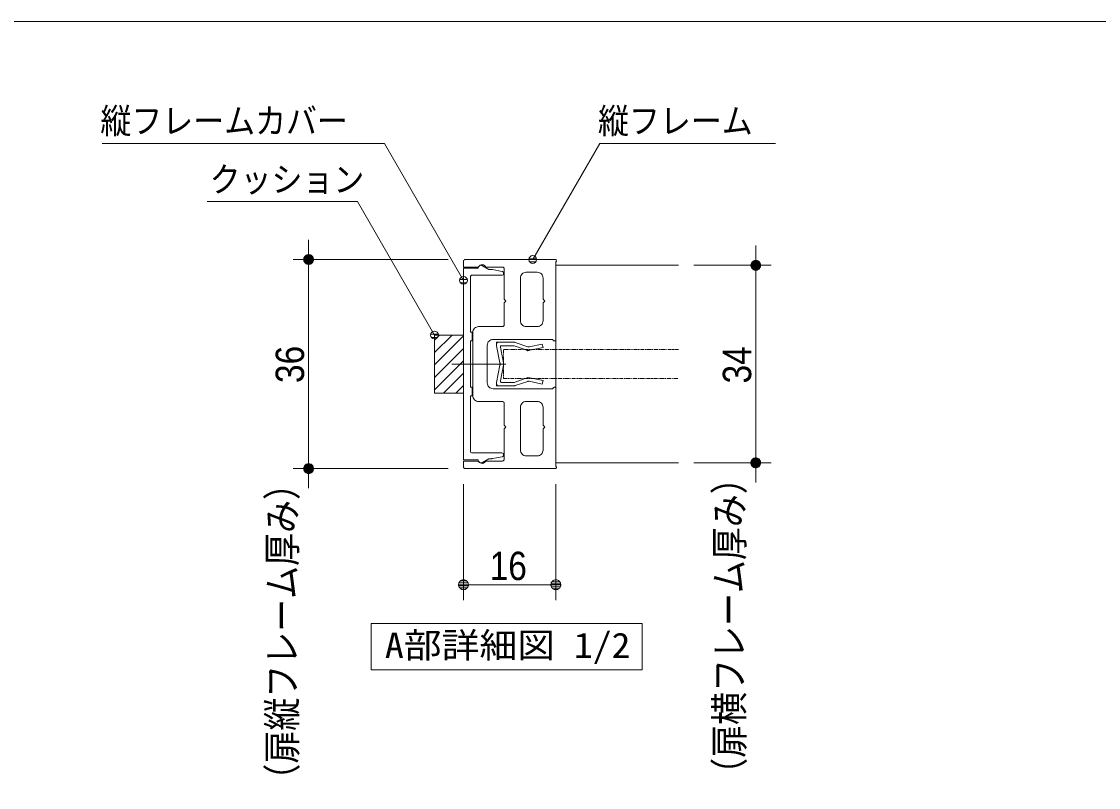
# Model space of a CAD drawing. Units: millimetres, scale not verified. Extents: x -6062 to 6062, y -3045 to 3045.
# Drawn here: x -4858 to -3467, y 1781 to 2770 of the extents above; entities that cross this region are included whole.
import ezdxf
from ezdxf.enums import TextEntityAlignment as Align

# ---------------------------------------------------------------- set-up
doc = ezdxf.new("R2010")
doc.units = ezdxf.units.MM
doc.header["$LTSCALE"] = 20
doc.linetypes.add('DOUBLE_CHAIN1', pattern=[8.8, 5, -1, 0.6, -0.6, 0.6, -1])
for name, color, linetype, lineweight in [('0-0_2寸法-1', 7, 'Continuous', 9), ('0-1_0', 7, 'Continuous', 9), ('0-2_2寸法-2', 7, 'Continuous', 9), ('0-3_2寸法-3', 7, 'Continuous', 9), ('0-4_1図面枠', 7, 'Continuous', 9), ('0-5_3一般', 7, 'Continuous', 9)]:
    doc.layers.add(name, color=color, linetype=linetype, lineweight=lineweight)
doc.styles.add('ＭＳ ゴシック', font='')
doc.styles.add('ＭＳ Ｐゴシック', font='')
doc.styles.get('ＭＳ ゴシック').set_extended_font_data('MS Gothic')
doc.styles.get('ＭＳ Ｐゴシック').set_extended_font_data('MS PGothic')

# ---------------------------------------------------------------- blocks, each defined once
blk = doc.blocks.new('_Dot')
at = {"layer": '0-1_0'}
for p, q in [((-10, 0), (-20, 0)), ((9.78, 2), (-9.78, 2)), ((7.99, 6), (-7.99, 6)), ((9.16, -3.98), (-9.16, -3.98)), ((6, -7.98), (-6, -7.98))]:
    blk.add_line(p, q, dxfattribs=at)
for points in [[(10, 0), (9.92, 1.25), (9.69, 2.49), (9.3, 3.68), (8.76, 4.82), (8.09, 5.88), (7.29, 6.85), (6.37, 7.71), (5.36, 8.44), (4.26, 9.05), (3.09, 9.51), (1.87, 9.82), (0.63, 9.98), (-0.63, 9.98), (-1.87, 9.82), (-3.09, 9.51), (-4.26, 9.05), (-5.36, 8.44), (-6.37, 7.71), (-7.29, 6.85), (-8.09, 5.88), (-8.76, 4.82), (-9.3, 3.68), (-9.69, 2.49), (-9.92, 1.25), (-10, 0), (0, 0)], [(-10, 0), (-9.92, -1.25), (-9.69, -2.49), (-9.3, -3.68), (-8.76, -4.82), (-8.09, -5.88), (-7.29, -6.85), (-6.37, -7.71), (-5.36, -8.44), (-4.26, -9.05), (-3.09, -9.51), (-1.87, -9.82), (-0.63, -9.98), (0.63, -9.98), (1.87, -9.82), (3.09, -9.51), (4.26, -9.05), (5.36, -8.44), (6.37, -7.71), (7.29, -6.85), (8.09, -5.88), (8.76, -4.82), (9.3, -3.68), (9.69, -2.49), (9.92, -1.25), (10, 0), (0, 0)]]:
    blk.add_lwpolyline(points, close=True, dxfattribs=at)
blk = doc.blocks.new('グループ-111')
at = {"layer": '0-5_3一般'}
for p, q in [((-49145, 47071.9), (-49145, 47116.9)), ((-49100, 47116.9), (-49145, 47116.9)), ((-49145, 47026.9), (-49145, 47071.9)), ((-49145, 47026.9), (-49057.6, 46582.4)), ((-49100, 47116.9), (-48684.9, 47116.9)), ((-49018.8, 47026.9), (-48695, 47026.9)), ((-48380.7, 46920.9), (-48695, 47026.9)), ((-48665.7, 47112.5), (-48342.2, 47002.3)), ((-49048.2, 46991.3), (-48967.6, 46582.4)), ((-48380.7, 46920.9), (-48335, 46899.4)), ((-48342.2, 47002.3), (-48324, 46993.7)), ((-48285.6, 46909.8), (-48335, 46899.4)), ((-48304.2, 46997.9), (-48324, 46993.7)), ((-49145, 46081.9), (-49057.6, 46526.3)), ((-49048.2, 46117.5), (-48967.6, 46526.3)), ((-48695, 46081.9), (-48380.7, 46187.8)), ((-48380.7, 46187.8), (-48335, 46209.4)), ((-48285.6, 46198.9), (-48335, 46209.4)), ((-49145, 46036.9), (-49145, 46081.9)), ((-49145, 46036.9), (-49145, 45991.9)), ((-49100, 45991.9), (-49145, 45991.9)), ((-48684.9, 45991.9), (-49100, 45991.9)), ((-49018.8, 46081.9), (-48695, 46081.9)), ((-48342.2, 46106.4), (-48665.7, 45996.2)), ((-48342.2, 46106.4), (-48324, 46115)), ((-48304.2, 46110.8), (-48324, 46115))]:
    blk.add_line(p, q, dxfattribs=at)
for points in [[(-48304.2, 46997.9), (-47963.6, 47069.9), (-47945, 46981.9), (-48285.6, 46909.8)], [(-48285.6, 46198.9), (-47945, 46126.9), (-47963.6, 46038.8), (-48304.2, 46110.8)]]:
    blk.add_lwpolyline(points, dxfattribs=at)
at = {"layer": '0-5_3一般', "linetype": 'DOUBLE_CHAIN1'}
blk.add_lwpolyline([(-44450, 46929.4), (-48965, 46929.4), (-48965, 46179.4), (-44450, 46179.4)], dxfattribs=at)
at = {"layer": '0-5_3一般'}
for centre, radius, start, end in [((-49100, 47071.9), 45, 135, 180), ((-49100, 47071.9), 45, 90, 135), ((-49018.8, 46996.9), 30, 140.3825, 190.76501), ((-49018.8, 46996.9), 30, 90, 140.3825), ((-48684.9, 47071.9), 45, 77.36114, 90), ((-48684.9, 47071.9), 45, 64.72228, 77.36114), ((-48316.6, 47056.6), 150, 244.72228, 263.33323), ((-48316.6, 47056.6), 60, 244.72228, 263.33323), ((-48316.6, 47056.6), 150, 263.33323, 281.94418), ((-48316.6, 47056.6), 60, 263.33323, 281.94418), ((-49205, 46554.4), 150, 5.3825, 10.76501), ((-49205, 46554.4), 150, 349.23499, 354.6175), ((-49205, 46554.4), 150, 0, 5.3825), ((-49205, 46554.4), 150, 354.6175, 0), ((-49115, 46554.4), 150, 5.3825, 10.76501), ((-49115, 46554.4), 150, 349.23499, 354.6175), ((-49115, 46554.4), 150, 0, 5.3825), ((-49115, 46554.4), 150, 354.6175, 0), ((-48316.6, 46052.1), 150, 96.66677, 115.27772), ((-48316.6, 46052.1), 150, 78.05582, 96.66677), ((-49100, 46036.9), 45, 180, 225), ((-49100, 46036.9), 45, 225, 270), ((-49018.8, 46111.9), 30, 169.23499, 219.6175), ((-49018.8, 46111.9), 30, 219.6175, 270), ((-48684.9, 46036.9), 45, 270, 282.63886), ((-48684.9, 46036.9), 45, 282.63886, 295.27772), ((-48316.6, 46052.1), 60, 96.66677, 115.27772), ((-48316.6, 46052.1), 60, 78.05582, 96.66677)]:
    blk.add_arc(centre, radius, start, end, dxfattribs=at)
blk = doc.blocks.new('グループ-112')
at = {"layer": '0-5_3一般'}
for p, q in [((-49001.2, 48946.6), (-49250.4, 48996.4)), ((-49820, 47379.4), (-49820, 48804.4)), ((-49775, 48849.4), (-49010, 48849.4)), ((-48965, 48894.4), (-48965, 48902.5)), ((-49820, 45954.4), (-49820, 47154.4)), ((-49402.7, 46554.4), (-50302.7, 46554.4)), ((-49820, 44304.4), (-49820, 45729.4)), ((-49010, 44259.4), (-49775, 44259.4)), ((-49250.4, 44112.3), (-49001.2, 44162.1)), ((-48965, 44206.2), (-48965, 44214.4))]:
    blk.add_line(p, q, dxfattribs=at)
for points in [[(-49625, 49029.4), (-50000, 49029.4), (-50000, 44079.4), (-49625, 44079.4)], [(-49279.9, 48999.4), (-49348, 48999.4), (-49512.5, 49094.3)], [(-49820, 47154.4), (-49775, 47154.4), (-49775, 47379.4), (-49820, 47379.4)], [(-49820, 45729.4), (-49775, 45729.4), (-49775, 45954.4), (-49820, 45954.4)], [(-49512.5, 44014.4), (-49348, 44109.4), (-49279.9, 44109.4)]]:
    blk.add_lwpolyline(points, dxfattribs=at)
for centre, radius, start, end in [((-49550, 49029.4), 75, 120, 180), ((-49550, 49029.4), 75, 60, 120), ((-49279.9, 48849.4), 150, 84.34503, 90), ((-49279.9, 48849.4), 150, 78.69007, 84.34503), ((-49775, 48804.4), 45, 135, 180), ((-49775, 48804.4), 45, 90, 135), ((-49010, 48894.4), 45, 270, 315), ((-49010, 48902.5), 45, 39.34503, 78.69007), ((-49010, 48894.4), 45, 315, 0), ((-49010, 48902.5), 45, 0, 39.34503), ((-49775, 44304.4), 45, 180, 225), ((-49775, 44304.4), 45, 225, 270), ((-49010, 44214.4), 45, 45, 90), ((-49010, 44214.4), 45, 0, 45), ((-49550, 44079.4), 75, 180, 240), ((-49550, 44079.4), 75, 240, 300), ((-49279.9, 44259.4), 150, 270, 275.65497), ((-49279.9, 44259.4), 150, 275.65497, 281.30993), ((-49010, 44206.2), 45, 281.30993, 320.65497), ((-49010, 44206.2), 45, 320.65497, 0)]:
    blk.add_arc(centre, radius, start, end, dxfattribs=at)
blk = doc.blocks.new('グループ-113')
at = {"layer": '0-5_3一般'}
for p, q in [((-47630, 49254.4), (-49955, 49254.4)), ((-50000, 49059.4), (-50000, 49209.4)), ((-49632.2, 49059.4), (-50000, 49059.4)), ((-48995, 49059.4), (-49425.1, 49059.4)), ((-48950, 49014.4), (-48950, 48226.9)), ((-47615, 47184.4), (-47615, 49194.4)), ((-47600, 49220.3), (-47600, 49224.4)), ((-48530, 48774.4), (-48530, 47671.9)), ((-48380, 48924.4), (-48095, 48924.4)), ((-47945, 48774.4), (-47945, 48226.9)), ((-48905, 48181.9), (-48950, 48226.9)), ((-48950, 48136.9), (-48905, 48181.9)), ((-48950, 48136.9), (-48950, 47566.9)), ((-47900, 48181.9), (-47945, 48226.9)), ((-47945, 48136.9), (-47900, 48181.9)), ((-47945, 48136.9), (-47945, 47671.9)), ((-49760, 47371.9), (-49760, 45736.9)), ((-49610, 47521.9), (-48995, 47521.9)), ((-48380, 47521.9), (-48095, 47521.9)), ((-49385, 47041.9), (-49385, 46066.9)), ((-47660, 47154.4), (-47645, 47154.4)), ((-48905, 46554.4), (-50071.1, 46554.4)), ((-49235, 45916.9), (-47690, 45916.9)), ((-47690, 45916.9), (-47690, 45924.4)), ((-47660, 45954.4), (-47645, 45954.4)), ((-47615, 45924.4), (-47615, 43914.4)), ((-49610, 45586.9), (-48995, 45586.9)), ((-48950, 44971.9), (-48950, 45541.9)), ((-48530, 44334.4), (-48530, 45436.9)), ((-48380, 45586.9), (-48095, 45586.9)), ((-47945, 44971.9), (-47945, 45436.9)), ((-48905, 44926.9), (-48950, 44971.9)), ((-48950, 44881.9), (-48905, 44926.9)), ((-48950, 44094.4), (-48950, 44881.9)), ((-47900, 44926.9), (-47945, 44971.9)), ((-47945, 44881.9), (-47900, 44926.9)), ((-47945, 44334.4), (-47945, 44881.9)), ((-49632.2, 44049.4), (-50000, 44049.4)), ((-50000, 44049.4), (-50000, 43899.4)), ((-48995, 44049.4), (-49425.1, 44049.4)), ((-48380, 44184.4), (-48095, 44184.4)), ((-47630, 43854.4), (-49955, 43854.4)), ((-47600, 43888.4), (-47600, 43884.4))]:
    blk.add_line(p, q, dxfattribs=at)
blk.add_lwpolyline([(-49235, 47191.9), (-47690, 47191.9), (-47690, 47184.4)], dxfattribs=at)
for centre, radius, start, end in [((-49955, 49209.4), 45, 135, 180), ((-49955, 49209.4), 45, 90, 135), ((-47630, 49224.4), 30, 45, 90), ((-47630, 49224.4), 30, 0, 45), ((-49632.2, 49089.4), 30, 270, 298.12551), ((-49632.2, 49089.4), 30, 298.12551, 326.25101), ((-49520, 49014.4), 105, 85.81397, 146.25101), ((-49520, 49014.4), 105, 25.37693, 85.81397), ((-48995, 49014.4), 45, 45, 90), ((-48995, 49014.4), 45, 0, 45), ((-47630, 49220.3), 30, 300, 330), ((-47630, 49220.3), 30, 330, 0), ((-48380, 48774.4), 150, 135, 180), ((-48380, 48774.4), 150, 90, 135), ((-48095, 48774.4), 150, 45, 90), ((-48095, 48774.4), 150, 0, 45), ((-48380, 47671.9), 150, 180, 225), ((-48095, 47671.9), 150, 315, 0), ((-49610, 47371.9), 150, 135, 180), ((-49610, 47371.9), 150, 90, 135), ((-48995, 47566.9), 45, 270, 315), ((-48995, 47566.9), 45, 315, 0), ((-48380, 47671.9), 150, 225, 270), ((-48095, 47671.9), 150, 270, 315), ((-49235, 47041.9), 150, 135, 180), ((-49235, 47041.9), 150, 90, 135), ((-47660, 47184.4), 30, 180, 225), ((-47660, 47184.4), 30, 225, 270), ((-47645, 47184.4), 30, 270, 315), ((-47645, 47184.4), 30, 315, 0), ((-49235, 46066.9), 150, 180, 225), ((-49235, 46066.9), 150, 225, 270), ((-47660, 45924.4), 30, 135, 180), ((-47660, 45924.4), 30, 90, 135), ((-47645, 45924.4), 30, 45, 90), ((-47645, 45924.4), 30, 0, 45), ((-49610, 45736.9), 150, 180, 225), ((-49610, 45736.9), 150, 225, 270), ((-48995, 45541.9), 45, 45, 90), ((-48995, 45541.9), 45, 0, 45), ((-48380, 45436.9), 150, 135, 180), ((-48380, 45436.9), 150, 90, 135), ((-48095, 45436.9), 150, 45, 90), ((-48095, 45436.9), 150, 0, 45), ((-48380, 44334.4), 150, 180, 225), ((-48095, 44334.4), 150, 315, 0), ((-49632.2, 44019.4), 30, 61.87449, 90), ((-49632.2, 44019.4), 30, 33.74899, 61.87449), ((-49520, 44094.4), 105, 213.74899, 274.18603), ((-49520, 44094.4), 105, 274.18603, 334.62307), ((-48995, 44094.4), 45, 270, 315), ((-48995, 44094.4), 45, 315, 0), ((-48380, 44334.4), 150, 225, 270), ((-48095, 44334.4), 150, 270, 315), ((-49955, 43899.4), 45, 180, 225), ((-49955, 43899.4), 45, 225, 270), ((-47630, 43884.4), 30, 270, 315), ((-47630, 43888.4), 30, 30, 60), ((-47630, 43884.4), 30, 315, 0), ((-47630, 43888.4), 30, 0, 30)]:
    blk.add_arc(centre, radius, start, end, dxfattribs=at)
blk.add_blockref('グループ-112', (0, 0), dxfattribs=at)
blk = doc.blocks.new('グループ-114')
at = {"layer": '0-5_3一般'}
blk.add_lwpolyline([(-44450, 44004.4), (-47615, 44004.4), (-47615, 49104.4), (-44450, 49104.4)], dxfattribs=at)
blk = doc.blocks.new('グループ-115')
at = {"layer": '0-5_3一般'}
for p, q in [((-50750, 47170), (-50615.6, 47304.4)), ((-50750, 46850), (-50295.6, 47304.4)), ((-50750, 46530), (-50000, 47280)), ((-50750, 46210), (-50000, 46960)), ((-50750, 45890), (-50000, 46640)), ((-50515.6, 45804.4), (-50000, 46320)), ((-50195.6, 45804.4), (-50000, 46000))]:
    blk.add_line(p, q, dxfattribs=at)
blk.add_lwpolyline([(-50750, 47304.4), (-50000, 47304.4), (-50000, 45804.4), (-50750, 45804.4)], close=True, dxfattribs=at)
blk.add_lwpolyline([(-50750, 47304.4), (-50000, 47304.4), (-50000, 45804.4), (-50750, 45804.4)], close=True, dxfattribs=at)
for name in ['グループ-113', 'グループ-114', 'グループ-111']:
    blk.add_blockref(name, (0, 0), dxfattribs=at)
blk = doc.blocks.new('グループ-116')
at = {"layer": '0-3_2寸法-3'}
blk.add_lwpolyline([(-45382.5, 38654.4), (-52382.5, 38654.4), (-52382.5, 39854.4), (-45382.5, 39854.4)], close=True, dxfattribs=at)
at = {"layer": '0-3_2寸法-3', "style": 'ＭＳ ゴシック', "width": 1.1}
blk.add_text('A部詳細図 1/2', height=650.9, dxfattribs=at).set_placement((-52029.4, 38772), align=Align.BOTTOM_LEFT)
blk = doc.blocks.new('グループ-130')
at = {"layer": '0-4_1図面枠'}
blk.add_lwpolyline([(-80000, 55400), (80000, 55400), (80000, -55400), (-80000, -55400)], close=True, dxfattribs=at)
blk = doc.blocks.new('図面枠')
at = {"layer": '0-4_1図面枠'}
blk.add_blockref('グループ-130', (0, 0), dxfattribs=at)

msp = doc.modelspace()

# ---------------------------------------------------------------- linework, layer by layer
at = {"layer": '0-0_2寸法-1'}
for p, q in [((-4307.5, 2462.72), (-4507.5, 2462.72)), ((-4487.5, 2450.01), (-4487.5, 2205.43)), ((-3990, 2455.22), (-3890, 2455.22)), ((-3910, 2212.93), (-3910, 2442.51)), ((-3990, 2200.22), (-3890, 2200.22)), ((-4307.5, 2192.72), (-4507.5, 2192.72)), ((-4287.5, 2172.72), (-4287.5, 2022.72)), ((-4168.25, 2172.72), (-4168.25, 2022.72)), ((-4274.79, 2042.72), (-4180.96, 2042.72))]:
    msp.add_line(p, q, dxfattribs=at)
at = {"layer": '0-2_2寸法-2'}
for p, q in [((-4487.5, 2475.43), (-4487.5, 2488.14)), ((-3910, 2467.93), (-3910, 2480.64)), ((-4307.5, 2462.72), (-4507.5, 2462.72)), ((-4487.5, 2462.72), (-4487.5, 2192.72)), ((-3990, 2455.22), (-3890, 2455.22)), ((-3910, 2200.22), (-3910, 2455.22)), ((-3990, 2200.22), (-3890, 2200.22)), ((-4307.5, 2192.72), (-4507.5, 2192.72)), ((-3910, 2187.51), (-3910, 2174.79)), ((-4487.5, 2180.01), (-4487.5, 2167.29))]:
    msp.add_line(p, q, dxfattribs=at)
at = {"layer": '0-3_2寸法-3'}
for p, q in [((-4193.17, 2463.71), (-4202.96, 2463.71)), ((-4197.89, 2467.71), (-4198.23, 2467.71)), ((-4197.89, 2467.71), (-4198.23, 2467.71)), ((-4194.07, 2459.71), (-4202.06, 2459.71)), ((-4282.61, 2436.71), (-4292.39, 2436.71)), ((-4287.33, 2440.71), (-4287.67, 2440.71)), ((-4287.33, 2440.71), (-4287.67, 2440.71)), ((-4283.5, 2432.71), (-4291.5, 2432.71)), ((-4320.11, 2366.21), (-4329.89, 2366.21)), ((-4324.83, 2370.21), (-4325.17, 2370.21)), ((-4324.83, 2370.21), (-4325.17, 2370.21)), ((-4321, 2362.21), (-4329, 2362.21))]:
    msp.add_line(p, q, dxfattribs=at)
for points in [[(-4287.5, 2435.72), (-4389.69, 2612.72), (-4754.13, 2612.72)], [(-4198.06, 2462.72), (-4111.46, 2612.72), (-3884.58, 2612.72)], [(-4325, 2365.22), (-4424.59, 2537.72), (-4618.68, 2537.72)]]:
    msp.add_lwpolyline(points, dxfattribs=at)
for centre in [(-4198.06, 2462.72), (-4198.06, 2462.72), (-4287.5, 2435.72), (-4287.5, 2435.72), (-4325, 2365.22), (-4325, 2365.22)]:
    msp.add_circle(centre, 5.01, dxfattribs=at)

# ---------------------------------------------------------------- block references
at = {"layer": '0-0_2寸法-1', "xscale": 0.6356201, "yscale": 0.6356201}
for p, rotation in [((-4487.5, 2462.72), 90), ((-3910, 2455.22), 90), ((-3910, 2200.22), 270), ((-4487.5, 2192.72), 270), ((-4287.5, 2042.72), 180)]:
    msp.add_blockref('_Dot', p, dxfattribs=dict(at, rotation=rotation))
msp.add_blockref('_Dot', (-4168.25, 2042.72), dxfattribs=at)
at = {"layer": '0-2_2寸法-2', "xscale": 0.6356201, "yscale": 0.6356201}
for p, rotation in [((-4487.5, 2462.72), 270), ((-3910, 2455.22), 270), ((-4487.5, 2192.72), 90), ((-3910, 2200.22), 90)]:
    msp.add_blockref('_Dot', p, dxfattribs=dict(at, rotation=rotation))
at = {"layer": '0-3_2寸法-3', "xscale": 0.05, "yscale": 0.05}
msp.add_blockref('グループ-116', (-1787.5, 0), dxfattribs=at)
at = {"layer": '0-4_1図面枠', "xscale": 0.05, "yscale": 0.05}
msp.add_blockref('図面枠', (-1787.5, 0), dxfattribs=at)
at = {"layer": '0-5_3一般', "xscale": 0.05, "yscale": 0.05}
msp.add_blockref('グループ-115', (-1787.5, 0), dxfattribs=at)

# ---------------------------------------------------------------- texts
at = {"layer": '0-0_2寸法-1', "style": 'ＭＳ Ｐゴシック', "width": 0.9}
for s, p in [('36', (-4482.44, 2303.23)), ('34', (-3904.94, 2302.64))]:
    msp.add_text(s, height=36.66, rotation=90, dxfattribs=at).set_placement(p, align=Align.BOTTOM_LEFT)
msp.add_text('16', height=36.66, dxfattribs=at).set_placement((-4253.7, 2037.76), align=Align.BOTTOM_LEFT)
at = {"layer": '0-2_2寸法-2', "style": 'ＭＳ Ｐゴシック', "width": 0.85}
for s, p in [('（扉横フレーム厚み）', (-3914.98, 1776.75)), ('（扉縦フレーム厚み）', (-4492.48, 1769.27))]:
    msp.add_text(s, height=36.69, rotation=90, dxfattribs=at).set_placement(p, align=Align.BOTTOM_LEFT)
at = {"layer": '0-3_2寸法-3', "style": 'ＭＳ ゴシック', "width": 0.9}
for s, p in [('縦フレームカバー', (-4756.43, 2615.69)), ('縦フレーム', (-4113.76, 2615.69)), ('クッション', (-4615.34, 2540.11))]:
    msp.add_text(s, height=32.55, dxfattribs=at).set_placement(p, align=Align.BOTTOM_LEFT)

doc.saveas('drawing.dxf')
